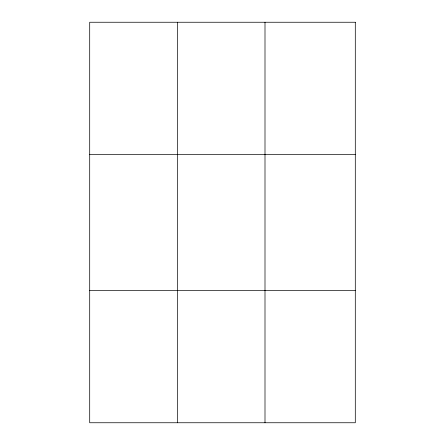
<?xml version="1.0" encoding="UTF-8"?>
<svg xmlns="http://www.w3.org/2000/svg" width="445" height="445" viewBox="0 0 445 445"><rect width="100%" height="100%" fill="white"/><g stroke="black" fill="none" stroke-linecap="round" stroke-linejoin="round"><path stroke-width="0.67" d="M177.349 422.75L177.349 22.25M264.998 422.75L264.998 22.25M89.701 154.415L355.299 154.415M89.701 290.585L355.299 290.585M355.299 22.25L355.299 422.75L89.701 422.75L89.701 22.25L355.299 22.25"/></g></svg>
